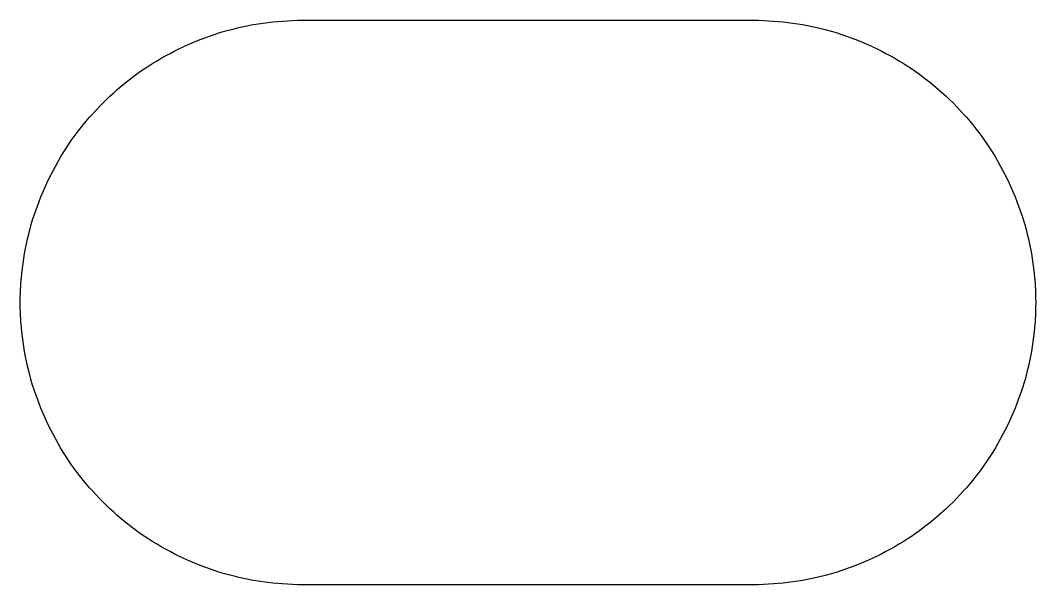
# Model space of a CAD drawing. Header units: metres. Extents: x 0 to 195, y 0 to 250.
# Drawn here: x 22.25 to 29.45, y 54.25 to 58.25 of the extents above; entities that cross this region are included whole.
import ezdxf

# ---------------------------------------------------------------- set-up
doc = ezdxf.new("R2010")
doc.units = ezdxf.units.M

msp = doc.modelspace()

# ---------------------------------------------------------------- linework, layer by layer
for p, q in [((24.1807, 58.249), (24.2148, 58.25)), ((24.2148, 58.25), (27.4854, 58.25)), ((27.4854, 58.25), (27.5195, 58.249)), ((23.6982, 58.1729), (23.7666, 58.1904)), ((23.7666, 58.1904), (23.7998, 58.1992)), ((23.7998, 58.1992), (23.9023, 58.2197)), ((23.9023, 58.2197), (23.9375, 58.2256)), ((23.9375, 58.2256), (24.0059, 58.2354)), ((24.0059, 58.2354), (24.041, 58.2393)), ((24.041, 58.2393), (24.0762, 58.2422)), ((24.0762, 58.2422), (24.1104, 58.2451)), ((24.1104, 58.2451), (24.1807, 58.249)), ((27.5195, 58.249), (27.5898, 58.2451)), ((27.5898, 58.2451), (27.624, 58.2422)), ((27.624, 58.2422), (27.6592, 58.2393)), ((27.6592, 58.2393), (27.6934, 58.2354)), ((27.6934, 58.2354), (27.7285, 58.2305)), ((27.7285, 58.2305), (27.7627, 58.2256)), ((27.7627, 58.2256), (27.7969, 58.2197)), ((27.7969, 58.2197), (27.832, 58.2129)), ((27.832, 58.2129), (27.8662, 58.2061)), ((27.8662, 58.2061), (27.8994, 58.1992)), ((27.8994, 58.1992), (27.9678, 58.1816)), ((27.9678, 58.1816), (28.001, 58.1729)), ((23.501, 58.1045), (23.5332, 58.1172)), ((23.5332, 58.1172), (23.5664, 58.1289)), ((23.5664, 58.1289), (23.5986, 58.1406)), ((23.5986, 58.1406), (23.6318, 58.1523)), ((23.6318, 58.1523), (23.665, 58.1631)), ((23.665, 58.1631), (23.6982, 58.1729)), ((28.001, 58.1729), (28.0352, 58.1631)), ((28.0352, 58.1631), (28.0684, 58.1523)), ((28.0684, 58.1523), (28.1016, 58.1406)), ((28.1016, 58.1406), (28.1338, 58.1289)), ((28.1338, 58.1289), (28.167, 58.1172)), ((28.167, 58.1172), (28.1992, 58.1045)), ((23.3418, 58.0322), (23.373, 58.0479)), ((23.373, 58.0479), (23.4043, 58.0625)), ((23.4043, 58.0625), (23.4365, 58.0771)), ((23.4365, 58.0771), (23.501, 58.1045)), ((28.1992, 58.1045), (28.2637, 58.0771)), ((28.2637, 58.0771), (28.2949, 58.0625)), ((28.2949, 58.0625), (28.3271, 58.0479)), ((28.3271, 58.0479), (28.3584, 58.0322)), ((23.1904, 57.9463), (23.2197, 57.9639)), ((23.2197, 57.9639), (23.25, 57.9824)), ((23.25, 57.9824), (23.2803, 57.999)), ((23.2803, 57.999), (23.3115, 58.0156)), ((23.3115, 58.0156), (23.3418, 58.0322)), ((28.3584, 58.0322), (28.3887, 58.0156)), ((28.3887, 58.0156), (28.4199, 57.999)), ((28.4199, 57.999), (28.4502, 57.9824)), ((28.4502, 57.9824), (28.4805, 57.9639)), ((28.4805, 57.9639), (28.5098, 57.9463)), ((23.1025, 57.8887), (23.1611, 57.9277)), ((23.1611, 57.9277), (23.1904, 57.9463)), ((28.5098, 57.9463), (28.5391, 57.9277)), ((28.5391, 57.9277), (28.5684, 57.9082)), ((28.5684, 57.9082), (28.5967, 57.8887)), ((22.9912, 57.8047), (23.0459, 57.8477)), ((23.0459, 57.8477), (23.1025, 57.8887)), ((28.5967, 57.8887), (28.626, 57.8682)), ((28.626, 57.8682), (28.6533, 57.8477)), ((28.6533, 57.8477), (28.6816, 57.8262)), ((28.6816, 57.8262), (28.709, 57.8047)), ((22.9121, 57.7363), (22.9375, 57.7598)), ((22.9375, 57.7598), (22.9648, 57.7822)), ((22.9648, 57.7822), (22.9912, 57.8047)), ((28.709, 57.8047), (28.7617, 57.7598)), ((28.7617, 57.7598), (28.8145, 57.7129)), ((22.8115, 57.6396), (22.8604, 57.6885)), ((22.8604, 57.6885), (22.8857, 57.7129)), ((22.8857, 57.7129), (22.9121, 57.7363)), ((28.8145, 57.7129), (28.8389, 57.6885)), ((28.8389, 57.6885), (28.8643, 57.6641)), ((22.7637, 57.5879), (22.7871, 57.6143)), ((22.7871, 57.6143), (22.8115, 57.6396)), ((28.8643, 57.6641), (28.8887, 57.6396)), ((28.8887, 57.6396), (28.9131, 57.6143)), ((28.9131, 57.6143), (28.9365, 57.5879)), ((22.6953, 57.5088), (22.7178, 57.5352)), ((22.7178, 57.5352), (22.7402, 57.5625)), ((22.7402, 57.5625), (22.7637, 57.5879)), ((28.9365, 57.5879), (28.959, 57.5625)), ((28.959, 57.5625), (28.9824, 57.5352)), ((28.9824, 57.5352), (29.0039, 57.5088)), ((22.6523, 57.4541), (22.6953, 57.5088)), ((29.0039, 57.5088), (29.0264, 57.4814)), ((29.0264, 57.4814), (29.0469, 57.4541)), ((22.5723, 57.3389), (22.6113, 57.3975)), ((22.6113, 57.3975), (22.6523, 57.4541)), ((29.0469, 57.4541), (29.0684, 57.4258)), ((29.0684, 57.4258), (29.0879, 57.3975)), ((29.0879, 57.3975), (29.1084, 57.3682)), ((22.5537, 57.3096), (22.5723, 57.3389)), ((29.1084, 57.3682), (29.127, 57.3389)), ((29.127, 57.3389), (29.1465, 57.3096)), ((22.501, 57.2197), (22.5176, 57.25)), ((22.5176, 57.25), (22.5361, 57.2803)), ((22.5361, 57.2803), (22.5537, 57.3096)), ((29.1465, 57.3096), (29.1641, 57.2803)), ((29.1641, 57.2803), (29.1992, 57.2197)), ((22.4678, 57.1582), (22.4844, 57.1885)), ((22.4844, 57.1885), (22.501, 57.2197)), ((29.1992, 57.2197), (29.2158, 57.1885)), ((29.2158, 57.1885), (29.2324, 57.1582)), ((22.4375, 57.0957), (22.4521, 57.127)), ((22.4521, 57.127), (22.4678, 57.1582)), ((29.2324, 57.1582), (29.248, 57.127)), ((29.248, 57.127), (29.2627, 57.0957)), ((22.3955, 56.999), (22.4229, 57.0635)), ((22.4229, 57.0635), (22.4375, 57.0957)), ((29.2627, 57.0957), (29.2773, 57.0635)), ((29.2773, 57.0635), (29.3047, 56.999)), ((22.3711, 56.9336), (22.3828, 56.9668)), ((22.3828, 56.9668), (22.3955, 56.999)), ((29.3047, 56.999), (29.3174, 56.9668)), ((29.3174, 56.9668), (29.3291, 56.9336)), ((22.3477, 56.8682), (22.3594, 56.9014)), ((22.3594, 56.9014), (22.3711, 56.9336)), ((29.3291, 56.9336), (29.3408, 56.9014)), ((29.3408, 56.9014), (29.3525, 56.8682)), ((22.3271, 56.8018), (22.3369, 56.835)), ((22.3369, 56.835), (22.3477, 56.8682)), ((29.3525, 56.8682), (29.3721, 56.8018)), ((22.3096, 56.7334), (22.3271, 56.8018)), ((29.3721, 56.8018), (29.3818, 56.7676)), ((29.3818, 56.7676), (29.3906, 56.7334)), ((22.2803, 56.5977), (22.3008, 56.7002)), ((22.3008, 56.7002), (22.3096, 56.7334)), ((29.3906, 56.7334), (29.3984, 56.7002)), ((29.3984, 56.7002), (29.4062, 56.666)), ((29.4062, 56.666), (29.4199, 56.5977)), ((22.2744, 56.5625), (22.2803, 56.5977)), ((29.4199, 56.5977), (29.4258, 56.5625)), ((22.2646, 56.4941), (22.2744, 56.5625)), ((29.4258, 56.5625), (29.4355, 56.4941)), ((22.2578, 56.4238), (22.2607, 56.459)), ((22.2607, 56.459), (22.2646, 56.4941)), ((29.4355, 56.4941), (29.4395, 56.459)), ((29.4395, 56.459), (29.4424, 56.4238)), ((22.251, 56.3193), (22.2549, 56.3896)), ((22.2549, 56.3896), (22.2578, 56.4238)), ((29.4424, 56.4238), (29.4453, 56.3896)), ((29.4453, 56.3896), (29.4492, 56.3193)), ((22.25, 56.2852), (22.251, 56.3193)), ((29.4492, 56.3193), (29.4492, 56.2852)), ((22.25, 56.2148), (22.25, 56.2852)), ((29.4492, 56.2852), (29.4502, 56.25)), ((29.4502, 56.25), (29.4492, 56.2148)), ((22.251, 56.1807), (22.25, 56.2148)), ((22.2549, 56.1104), (22.251, 56.1807)), ((29.4492, 56.1807), (29.4453, 56.1104)), ((29.4492, 56.2148), (29.4492, 56.1807)), ((22.2578, 56.0762), (22.2549, 56.1104)), ((29.4453, 56.1104), (29.4424, 56.0762)), ((22.2607, 56.041), (22.2578, 56.0762)), ((22.2646, 56.0059), (22.2607, 56.041)), ((29.4395, 56.041), (29.4355, 56.0059)), ((29.4424, 56.0762), (29.4395, 56.041)), ((22.2744, 55.9375), (22.2646, 56.0059)), ((29.4355, 56.0059), (29.4258, 55.9375)), ((22.2803, 55.9023), (22.2744, 55.9375)), ((22.3008, 55.7998), (22.2803, 55.9023)), ((29.4199, 55.9023), (29.4062, 55.834)), ((29.4258, 55.9375), (29.4199, 55.9023)), ((29.4062, 55.834), (29.3984, 55.7998)), ((22.3096, 55.7666), (22.3008, 55.7998)), ((22.3271, 55.6982), (22.3096, 55.7666)), ((29.3818, 55.7324), (29.3721, 55.6982)), ((29.3906, 55.7666), (29.3818, 55.7324)), ((29.3984, 55.7998), (29.3906, 55.7666)), ((22.3369, 55.665), (22.3271, 55.6982)), ((22.3477, 55.6318), (22.3369, 55.665)), ((29.3721, 55.6982), (29.3525, 55.6318)), ((22.3594, 55.5986), (22.3477, 55.6318)), ((22.3711, 55.5664), (22.3594, 55.5986)), ((29.3408, 55.5986), (29.3291, 55.5664)), ((29.3525, 55.6318), (29.3408, 55.5986)), ((22.3828, 55.5332), (22.3711, 55.5664)), ((22.3955, 55.501), (22.3828, 55.5332)), ((29.3174, 55.5332), (29.3047, 55.501)), ((29.3291, 55.5664), (29.3174, 55.5332)), ((22.4229, 55.4365), (22.3955, 55.501)), ((29.3047, 55.501), (29.2773, 55.4365)), ((22.4375, 55.4043), (22.4229, 55.4365)), ((22.4521, 55.373), (22.4375, 55.4043)), ((22.4678, 55.3418), (22.4521, 55.373)), ((29.248, 55.373), (29.2324, 55.3418)), ((29.2627, 55.4043), (29.248, 55.373)), ((29.2773, 55.4365), (29.2627, 55.4043)), ((22.4844, 55.3115), (22.4678, 55.3418)), ((22.501, 55.2803), (22.4844, 55.3115)), ((29.2158, 55.3115), (29.1992, 55.2803)), ((29.2324, 55.3418), (29.2158, 55.3115)), ((22.5176, 55.25), (22.501, 55.2803)), ((22.5361, 55.2197), (22.5176, 55.25)), ((29.1992, 55.2803), (29.1641, 55.2197)), ((22.5537, 55.1904), (22.5361, 55.2197)), ((22.5723, 55.1611), (22.5537, 55.1904)), ((22.6113, 55.1025), (22.5723, 55.1611)), ((29.127, 55.1611), (29.1084, 55.1318)), ((29.1465, 55.1904), (29.127, 55.1611)), ((29.1641, 55.2197), (29.1465, 55.1904)), ((22.6523, 55.0459), (22.6113, 55.1025)), ((29.0879, 55.1025), (29.0684, 55.0742)), ((29.1084, 55.1318), (29.0879, 55.1025)), ((22.6953, 54.9912), (22.6523, 55.0459)), ((29.0264, 55.0186), (29.0039, 54.9912)), ((29.0469, 55.0459), (29.0264, 55.0186)), ((29.0684, 55.0742), (29.0469, 55.0459)), ((22.7178, 54.9648), (22.6953, 54.9912)), ((22.7402, 54.9375), (22.7178, 54.9648)), ((28.9824, 54.9648), (28.959, 54.9375)), ((29.0039, 54.9912), (28.9824, 54.9648)), ((22.7637, 54.9121), (22.7402, 54.9375)), ((22.7871, 54.8857), (22.7637, 54.9121)), ((22.8115, 54.8604), (22.7871, 54.8857)), ((28.9131, 54.8857), (28.8887, 54.8604)), ((28.9365, 54.9121), (28.9131, 54.8857)), ((28.959, 54.9375), (28.9365, 54.9121)), ((22.8604, 54.8115), (22.8115, 54.8604)), ((22.8857, 54.7871), (22.8604, 54.8115)), ((28.8389, 54.8115), (28.8145, 54.7871)), ((28.8643, 54.8359), (28.8389, 54.8115)), ((28.8887, 54.8604), (28.8643, 54.8359)), ((22.9121, 54.7637), (22.8857, 54.7871)), ((22.9375, 54.7402), (22.9121, 54.7637)), ((22.9648, 54.7178), (22.9375, 54.7402)), ((28.7617, 54.7402), (28.709, 54.6953)), ((28.8145, 54.7871), (28.7617, 54.7402)), ((22.9912, 54.6953), (22.9648, 54.7178)), ((23.0459, 54.6523), (22.9912, 54.6953)), ((23.1025, 54.6113), (23.0459, 54.6523)), ((28.6533, 54.6523), (28.626, 54.6318)), ((28.6816, 54.6738), (28.6533, 54.6523)), ((28.709, 54.6953), (28.6816, 54.6738)), ((23.1611, 54.5723), (23.1025, 54.6113)), ((28.5684, 54.5918), (28.5391, 54.5723)), ((28.5967, 54.6113), (28.5684, 54.5918)), ((28.626, 54.6318), (28.5967, 54.6113)), ((23.1904, 54.5537), (23.1611, 54.5723)), ((23.2197, 54.5361), (23.1904, 54.5537)), ((23.25, 54.5176), (23.2197, 54.5361)), ((23.2803, 54.501), (23.25, 54.5176)), ((28.4502, 54.5176), (28.4199, 54.501)), ((28.4805, 54.5361), (28.4502, 54.5176)), ((28.5098, 54.5537), (28.4805, 54.5361)), ((28.5391, 54.5723), (28.5098, 54.5537)), ((23.3115, 54.4844), (23.2803, 54.501)), ((23.3418, 54.4678), (23.3115, 54.4844)), ((23.373, 54.4521), (23.3418, 54.4678)), ((23.4043, 54.4375), (23.373, 54.4521)), ((23.4365, 54.4229), (23.4043, 54.4375)), ((28.2949, 54.4375), (28.2637, 54.4229)), ((28.3271, 54.4521), (28.2949, 54.4375)), ((28.3584, 54.4678), (28.3271, 54.4521)), ((28.3887, 54.4844), (28.3584, 54.4678)), ((28.4199, 54.501), (28.3887, 54.4844)), ((23.501, 54.3955), (23.4365, 54.4229)), ((23.5332, 54.3828), (23.501, 54.3955)), ((23.5664, 54.3711), (23.5332, 54.3828)), ((23.5986, 54.3594), (23.5664, 54.3711)), ((28.1338, 54.3711), (28.1016, 54.3594)), ((28.167, 54.3828), (28.1338, 54.3711)), ((28.1992, 54.3955), (28.167, 54.3828)), ((28.2637, 54.4229), (28.1992, 54.3955)), ((23.6318, 54.3477), (23.5986, 54.3594)), ((23.665, 54.3369), (23.6318, 54.3477)), ((23.6982, 54.3271), (23.665, 54.3369)), ((23.7666, 54.3096), (23.6982, 54.3271)), ((23.7998, 54.3008), (23.7666, 54.3096)), ((23.9023, 54.2803), (23.7998, 54.3008)), ((27.8662, 54.2939), (27.832, 54.2871)), ((27.8994, 54.3008), (27.8662, 54.2939)), ((27.9678, 54.3184), (27.8994, 54.3008)), ((28.001, 54.3271), (27.9678, 54.3184)), ((28.0352, 54.3369), (28.001, 54.3271)), ((28.0684, 54.3477), (28.0352, 54.3369)), ((28.1016, 54.3594), (28.0684, 54.3477)), ((23.9375, 54.2744), (23.9023, 54.2803)), ((24.0059, 54.2646), (23.9375, 54.2744)), ((24.041, 54.2607), (24.0059, 54.2646)), ((24.0762, 54.2578), (24.041, 54.2607)), ((24.1104, 54.2549), (24.0762, 54.2578)), ((24.1807, 54.251), (24.1104, 54.2549)), ((24.2148, 54.25), (24.1807, 54.251)), ((27.4854, 54.25), (24.2148, 54.25)), ((27.5195, 54.251), (27.4854, 54.25)), ((27.5898, 54.2549), (27.5195, 54.251)), ((27.624, 54.2578), (27.5898, 54.2549)), ((27.6592, 54.2607), (27.624, 54.2578)), ((27.6934, 54.2646), (27.6592, 54.2607)), ((27.7285, 54.2695), (27.6934, 54.2646)), ((27.7627, 54.2744), (27.7285, 54.2695)), ((27.7969, 54.2803), (27.7627, 54.2744)), ((27.832, 54.2871), (27.7969, 54.2803))]:
    msp.add_line(p, q)

doc.saveas('drawing.dxf')
